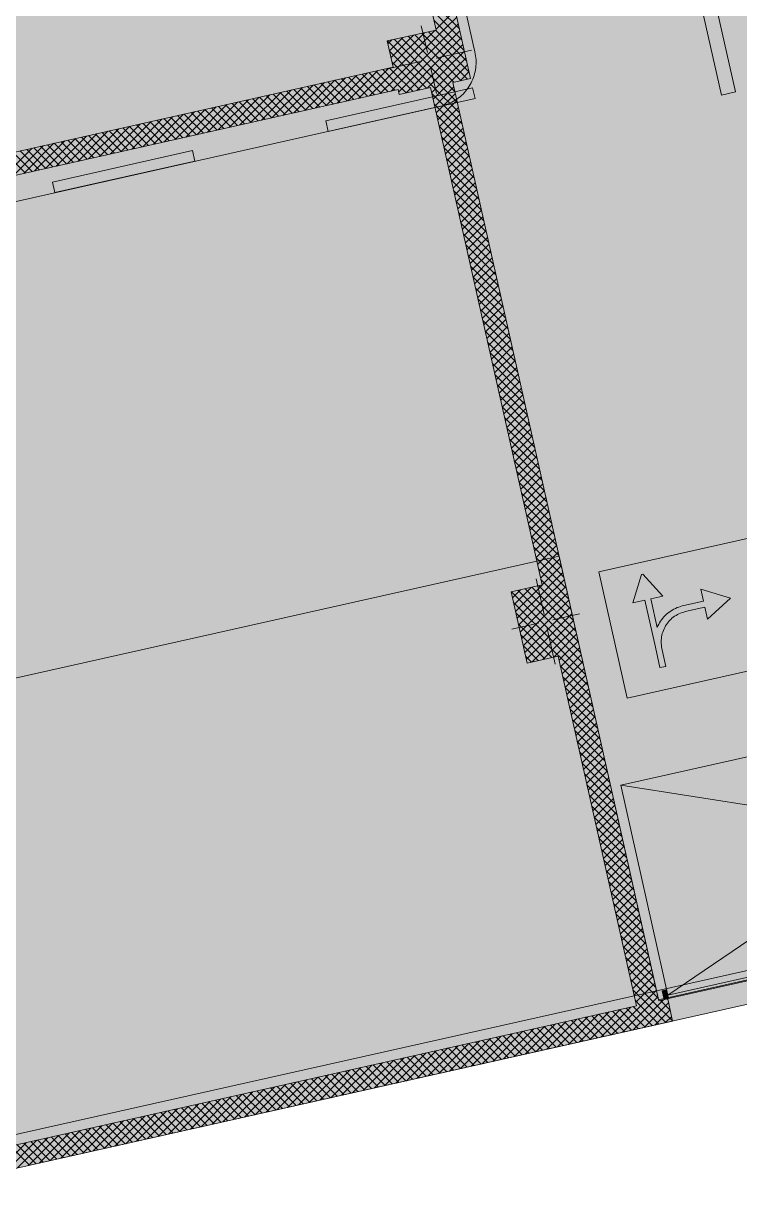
# Model space of a CAD drawing. Header units: centimetres. Extents: x -6559 to 4488, y -7535 to 372.
# Drawn here: x 930 to 1712, y -6736 to -5470 of the extents above; entities that cross this region are included whole.
import ezdxf

# ---------------------------------------------------------------- set-up
doc = ezdxf.new("R2010")
doc.units = ezdxf.units.CM
for name, color, linetype, true_color in [('PDF_ - MESI I RRUGES', 7, 'Continuous', 0x7f7f7f), ('PDF_ - rruga_ndarjet anesore', 7, 'Continuous', 0x7f7f7f), ('PDF_ - SHENJAT_RRUGA', 7, 'Continuous', 0x7f7f7f), ('PDF_A - Fill Zone', 7, 'Continuous', 0x999999), ('PDF_A - Pllaka Themel', 7, 'Continuous', 0x7f7f7f), ('PDF_A4 - Pllaka Suterenit', 7, 'Continuous', 0x7f7f7f)]:
    doc.layers.add(name, color=color, linetype=linetype, true_color=true_color)
doc.layers.add('PDF_A - Muret', color=7, linetype='Continuous')
doc.layers.add('PDF_A - Shtyllat', color=7, linetype='Continuous')

msp = doc.modelspace()

# ---------------------------------------------------------------- hatches: boundary and pattern name
at = {"layer": 'PDF_ - SHENJAT_RRUGA', "true_color": 0xffffff, "transparency": 33554559}
msp.add_hatch(color=7, dxfattribs=at).paths.add_polyline_path([(1604.7, -6071.9), (1606, -6071.6), (1627.9, -6095.4), (1614.8, -6098.4), (1621.8, -6129.9), (1622.6, -6128.1), (1623.5, -6126.3), (1624.4, -6124.6), (1625.4, -6122.9), (1626.6, -6121.3), (1627.8, -6119.7), (1629, -6118.2), (1630.4, -6116.8), (1631.8, -6115.4), (1633.3, -6114.1), (1634.9, -6112.9), (1636.5, -6111.8), (1638.1, -6110.7), (1639.8, -6109.7), (1641.6, -6108.9), (1643.4, -6108.1), (1645.3, -6107.4), (1647.1, -6106.8), (1649, -6106.3), (1651, -6105.9), (1672.4, -6101), (1669.4, -6087.9), (1701.7, -6097.9), (1676.8, -6120.8), (1673.8, -6107.6), (1652.4, -6112.4), (1650.7, -6112.9), (1648.9, -6113.4), (1647.2, -6114), (1645.5, -6114.8), (1643.9, -6115.6), (1642.3, -6116.5), (1640.8, -6117.5), (1639.3, -6118.6), (1637.9, -6119.7), (1636.6, -6120.9), (1635.3, -6122.2), (1634, -6123.6), (1632.9, -6125), (1631.9, -6126.5), (1630.9, -6128), (1630, -6129.6), (1629.2, -6131.3), (1628.5, -6132.9), (1627.8, -6134.7), (1627.3, -6136.4), (1626.9, -6138.2), (1626.6, -6140), (1626.3, -6141.8), (1626.2, -6143.6), (1626.1, -6145.4), (1626.2, -6147.2), (1626.3, -6149.1), (1626.6, -6150.9), (1627, -6152.6), (1631.3, -6172.2), (1624.7, -6173.6), (1619.8, -6151.4), (1608.2, -6099.9), (1595.1, -6102.8)])
at = {"layer": 'PDF_A - Fill Zone', "true_color": 0xfafafa, "transparency": 33554559}
msp.add_hatch(color=7, dxfattribs=at).paths.add_polyline_path([(-1651.8, -6859.2), (-1993.6, -5313.4), (413.9, -4764.1), (398.9, -4698.5), (555.3, -4663.4), (229.2, -3233.4), (2066.5, -2821.1), (2844.7, -6289), (855.9, -6735), (762, -6317)])
at = {"layer": 'PDF_A - Muret', "transparency": 33554559}
for points in [[(1139.4, -4401.8), (1163.7, -4396.4), (1418, -5530.2), (1404.9, -5472), (1380.6, -5477.4), (1239.4, -4847.6), (1244.1, -4846.6), (1226.7, -4768.9), (1222, -4770)], [(1398.6, -5534.6), (1537.9, -6155.5), (1520.5, -6077.9), (1496.2, -6083.3), (1374.4, -5540)]]:
    msp.add_hatch(color=256, dxfattribs=at).paths.add_polyline_path(points)
at = {"layer": 'PDF_A - Pllaka Themel', "true_color": 0xbfbfbf, "transparency": 33554559}
msp.add_hatch(color=9, dxfattribs=at).paths.add_polyline_path([(478.9, -548.1), (1202.6, -548.1), (1202.6, 9), (1814.4, 9), (1814.4, -886.7), (1180.4, -886.7), (1182, -1526), (1116.5, -1540.7), (1125.2, -1579.5), (1092, -1586.9), (1187.6, -2013.5), (1302.8, -2528.7), (1392.9, -2931.5), (1368.6, -2936.9), (1391.3, -3037.8), (1455.8, -3023.3), (1716.6, -4186.2), (2129.1, -6022.8), (2174.8, -6012.5), (2260.4, -6393.3), (1623.3, -6536.3), (1514.6, -6051.8), (779.4, -6216.8), (673.8, -5720.2), (1385.3, -5560.6), (1387.4, -5560.1), (1389.5, -5559.5), (1391.6, -5558.8), (1393.6, -5558), (1395.6, -5557.2), (1397.6, -5556.2), (1399.5, -5555.2), (1401.3, -5554.1), (1403.1, -5552.9), (1404.9, -5551.6), (1406.6, -5550.3), (1408.2, -5548.8), (1409.8, -5547.3), (1411.3, -5545.8), (1412.7, -5544.1), (1414.1, -5542.4), (1415.3, -5540.7), (1416.5, -5538.9), (1417.7, -5537), (1418.7, -5535.1), (1419.6, -5533.1), (1420.5, -5531.2), (1421.3, -5529.1), (1422, -5527.1), (1422.5, -5525), (1423, -5522.9), (1423.4, -5520.7), (1423.7, -5518.6), (1423.9, -5516.4), (1424, -5514.3), (1424.1, -5512.1), (1424, -5509.9), (1423.8, -5507.8), (1423.5, -5505.6), (1423.2, -5503.5), (1422.7, -5501.3), (1167, -4364.6), (1165.9, -4363.6), (1164.7, -4362.7), (1163.5, -4361.8), (1162.3, -4361.1), (1161, -4360.4), (1159.6, -4359.8), (1158.2, -4359.2), (1156.8, -4358.8), (1155.4, -4358.5), (1153.9, -4358.2), (1152.4, -4358.1), (1036.1, -3839.9), (1025.3, -3791.4), (882.4, -3151.9), (935, -3140.1), (912.4, -3039.3), (859.9, -3051.1), (491.3, -1408.6), (491.3, -1065.4), (478.9, -1065.4)])
at = {"layer": 'PDF_A - Shtyllat', "true_color": 0x7f7f7f, "transparency": 33554559}
msp.add_hatch(color=8, dxfattribs=at).paths.add_polyline_path([(1327.2, -5489.4), (1380.6, -5477.4), (1393.7, -5535.7), (1418, -5530.2), (1398.6, -5534.6), (1374.4, -5540), (1374.4, -5540), (1340.3, -5547.7), (1339.1, -5542.3), (1333.7, -5518)])

# ---------------------------------------------------------------- linework, layer by layer
at = {"layer": 'PDF_ - MESI I RRUGES', "lineweight": 0}
for points in [[(1691.8, -5548.4), (1648.4, -5354.9)], [(1663.7, -5351.4), (1707.3, -5544.9)], [(1707.3, -5544.9), (1691.8, -5548.4)]]:
    msp.add_lwpolyline(points, dxfattribs=at)
at = {"layer": 'PDF_ - MESI I RRUGES', "color": 7, "true_color": 0xffffff, "transparency": 33554559}
msp.add_solid([(1648.4, -5354.9), (1663.7, -5351.4), (1691.8, -5548.4), (1707.3, -5544.9)], dxfattribs=at)
at = {"layer": 'PDF_ - rruga_ndarjet anesore', "lineweight": 0}
for points in [[(1260.2, -5576.4), (1420.3, -5540.5)], [(1420.3, -5540.5), (1422.9, -5552.1)], [(1422.9, -5552.1), (1262.8, -5588.1)], [(1262.8, -5588.1), (1260.2, -5576.4)], [(961.7, -5643.4), (1114.6, -5609.1)], [(1117.2, -5620.7), (964.4, -5655)], [(1114.6, -5609.1), (1117.2, -5620.7)], [(964.4, -5655), (961.7, -5643.4)]]:
    msp.add_lwpolyline(points, dxfattribs=at)
at = {"layer": 'PDF_ - rruga_ndarjet anesore', "color": 7, "true_color": 0xffffff, "transparency": 33554559}
for points in [[(1420.3, -5540.5), (1422.9, -5552.1), (1260.2, -5576.4), (1262.8, -5588.1)], [(961.7, -5643.4), (1114.6, -5609.1), (964.4, -5655), (1117.2, -5620.7)]]:
    msp.add_solid(points, dxfattribs=at)
at = {"layer": 'PDF_ - SHENJAT_RRUGA', "lineweight": 0}
for points in [[(1604.7, -6071.9), (1595.1, -6102.8)], [(1606, -6071.6), (1604.7, -6071.9)], [(1627.9, -6095.4), (1606, -6071.6)], [(1701.7, -6097.9), (1669.4, -6087.9)], [(1669.4, -6087.9), (1672.4, -6101)], [(1595.1, -6102.8), (1608.2, -6099.9)], [(1608.2, -6099.9), (1619.8, -6151.4)], [(1614.8, -6098.4), (1627.9, -6095.4)], [(1621.8, -6129.9), (1614.8, -6098.4)], [(1672.4, -6101), (1651, -6105.9)], [(1676.8, -6120.8), (1701.7, -6097.9)], [(1631.8, -6115.4), (1630.4, -6116.8)], [(1633.3, -6114.1), (1631.8, -6115.4)], [(1634.9, -6112.9), (1633.3, -6114.1)], [(1636.5, -6111.8), (1634.9, -6112.9)], [(1638.1, -6110.7), (1636.5, -6111.8)], [(1639.8, -6109.7), (1638.1, -6110.7)], [(1641.6, -6108.9), (1639.8, -6109.7)], [(1643.4, -6108.1), (1641.6, -6108.9)], [(1645.3, -6107.4), (1643.4, -6108.1)], [(1643.9, -6115.6), (1645.5, -6114.8)], [(1647.1, -6106.8), (1645.3, -6107.4)], [(1645.5, -6114.8), (1647.2, -6114)], [(1649, -6106.3), (1647.1, -6106.8)], [(1647.2, -6114), (1648.9, -6113.4)], [(1648.9, -6113.4), (1650.7, -6112.9)], [(1651, -6105.9), (1649, -6106.3)], [(1650.7, -6112.9), (1652.4, -6112.4)], [(1652.4, -6112.4), (1673.8, -6107.6)], [(1673.8, -6107.6), (1676.8, -6120.8)], [(1622.6, -6128.1), (1621.8, -6129.9)], [(1623.5, -6126.3), (1622.6, -6128.1)], [(1624.4, -6124.6), (1623.5, -6126.3)], [(1625.4, -6122.9), (1624.4, -6124.6)], [(1626.6, -6121.3), (1625.4, -6122.9)], [(1627.8, -6119.7), (1626.6, -6121.3)], [(1629, -6118.2), (1627.8, -6119.7)], [(1630.4, -6116.8), (1629, -6118.2)], [(1630, -6129.6), (1630.9, -6128)], [(1630.9, -6128), (1631.9, -6126.5)], [(1631.9, -6126.5), (1632.9, -6125)], [(1632.9, -6125), (1634, -6123.6)], [(1634, -6123.6), (1635.3, -6122.2)], [(1635.3, -6122.2), (1636.6, -6120.9)], [(1636.6, -6120.9), (1637.9, -6119.7)], [(1637.9, -6119.7), (1639.3, -6118.6)], [(1639.3, -6118.6), (1640.8, -6117.5)], [(1640.8, -6117.5), (1642.3, -6116.5)], [(1642.3, -6116.5), (1643.9, -6115.6)], [(1626.3, -6141.8), (1626.6, -6140)], [(1626.6, -6140), (1626.9, -6138.2)], [(1626.9, -6138.2), (1627.3, -6136.4)], [(1627.3, -6136.4), (1627.8, -6134.7)], [(1627.8, -6134.7), (1628.5, -6132.9)], [(1628.5, -6132.9), (1629.2, -6131.3)], [(1629.2, -6131.3), (1630, -6129.6)], [(1619.8, -6151.4), (1624.7, -6173.6)], [(1626.1, -6145.4), (1626.2, -6143.6)], [(1626.2, -6147.2), (1626.1, -6145.4)], [(1626.2, -6143.6), (1626.3, -6141.8)], [(1626.3, -6149.1), (1626.2, -6147.2)], [(1626.6, -6150.9), (1626.3, -6149.1)], [(1627, -6152.6), (1626.6, -6150.9)], [(1631.3, -6172.2), (1627, -6152.6)], [(1624.7, -6173.6), (1631.3, -6172.2)]]:
    msp.add_lwpolyline(points, dxfattribs=at)
at = {"layer": 'PDF_A - Fill Zone', "color": 5, "lineweight": 0}
for points in [[(2019.9, -5965.4), (1558, -6069.1)], [(1558, -6069.1), (1588.9, -6206.8)], [(1588.9, -6206.8), (2050.8, -6103.1)]]:
    msp.add_lwpolyline(points, dxfattribs=at)
at = {"layer": 'PDF_A - Fill Zone', "color": 5, "transparency": 33554559}
msp.add_solid([(1558, -6069.1), (2019.9, -5965.4), (1588.9, -6206.8), (2050.8, -6103.1)], dxfattribs=at)
at = {"layer": 'PDF_A - Muret', "lineweight": 0}
for points in [[(1418, -5530.2), (1163.7, -4396.4)], [(1239.4, -4847.6), (1380.6, -5477.4)], [(1402.2, -5472.6), (1373, -5443.4)], [(1394.7, -5474.3), (1375.6, -5455.2)], [(1380.4, -5476.6), (1401.3, -5455.8)], [(1387.2, -5475.9), (1378.3, -5467)], [(1391.1, -5475.1), (1402.9, -5463.3)], [(1402.9, -5472.4), (1404.6, -5470.7)], [(1405.9, -5476.3), (1405.8, -5476.3)], [(1406.3, -5478.2), (1406.3, -5478.2)], [(1408, -5485.7), (1408, -5485.7)], [(1408.5, -5488.1), (1408.5, -5488.1)], [(1409.6, -5493.2), (1409.6, -5493.2)], [(1411.1, -5499.9), (1411.1, -5499.9)], [(1411.3, -5500.6), (1411.3, -5500.6)], [(1333.7, -5518), (676.2, -5665.6)], [(1296, -5552), (1328.8, -5519.1)], [(1335.1, -5524.4), (1329.6, -5518.9)], [(1413, -5508.1), (1413, -5508.1)], [(1413.8, -5511.6), (1413.8, -5511.6)], [(1414.7, -5515.6), (1414.7, -5515.6)], [(1237, -5565.2), (1269.9, -5532.3)], [(1248.8, -5562.5), (1281.7, -5529.7)], [(1260.6, -5559.9), (1293.5, -5527)], [(1290.7, -5553.2), (1269.9, -5532.3)], [(1272.4, -5557.3), (1305.2, -5524.4)], [(1298.2, -5551.5), (1277.3, -5530.7)], [(1284.2, -5554.6), (1317, -5521.7)], [(1305.6, -5549.8), (1284.8, -5529)], [(1313.1, -5548.1), (1292.3, -5527.3)], [(1320.6, -5546.4), (1299.8, -5525.6)], [(1328, -5544.8), (1307.2, -5524)], [(1307.7, -5549.3), (1334.6, -5522.4)], [(1335.5, -5543.1), (1314.7, -5522.3)], [(1319.5, -5546.7), (1336.3, -5529.9)], [(1337.7, -5536.2), (1322.2, -5520.6)], [(1416.3, -5523), (1416.3, -5523)], [(1416.4, -5523.4), (1416.4, -5523.4)], [(681.6, -5689.8), (1339.1, -5542.3)], [(1178, -5578.4), (1210.9, -5545.6)], [(1189.8, -5575.8), (1222.7, -5542.9)], [(1201.6, -5573.1), (1234.5, -5540.3)], [(1213.4, -5570.5), (1246.3, -5537.6)], [(1238.4, -5564.9), (1217.6, -5544.1)], [(1245.9, -5563.2), (1225.1, -5542.4)], [(1225.2, -5567.8), (1258.1, -5535)], [(1253.4, -5561.5), (1232.5, -5540.7)], [(1260.8, -5559.9), (1240, -5539)], [(1268.3, -5558.2), (1247.5, -5537.4)], [(1275.8, -5556.5), (1254.9, -5535.7)], [(1283.2, -5554.8), (1262.4, -5534)], [(1331.3, -5544), (1338, -5537.4)], [(1374.4, -5540), (1496.2, -6083.3)], [(1375.6, -5545.5), (1383, -5538.1)], [(1377.3, -5553), (1394.8, -5535.4)], [(1406.1, -5568), (1377.4, -5539.3)], [(1378.9, -5560.4), (1399.8, -5539.6)], [(1403.5, -5556.2), (1384.9, -5537.6)], [(1400.8, -5544.4), (1392.4, -5536)], [(1623.5, -6537.4), (1398.6, -5534.6)], [(1130.9, -5589), (1163.8, -5556.1)], [(1142.7, -5586.4), (1175.5, -5553.5)], [(1154.5, -5583.7), (1187.3, -5550.9)], [(1178.7, -5578.3), (1157.8, -5557.5)], [(1186.1, -5576.6), (1165.3, -5555.8)], [(1166.3, -5581.1), (1199.1, -5548.2)], [(1193.6, -5574.9), (1172.8, -5554.1)], [(1201.1, -5573.3), (1180.3, -5552.4)], [(1208.5, -5571.6), (1187.7, -5550.8)], [(1216, -5569.9), (1195.2, -5549.1)], [(1223.5, -5568.2), (1202.7, -5547.4)], [(1230.9, -5566.6), (1210.1, -5545.7)], [(1408.8, -5579.8), (1375.9, -5546.9)], [(1380.6, -5567.9), (1401.4, -5547.1)], [(1382.3, -5575.4), (1403.1, -5554.5)], [(1071.9, -5602.2), (1104.8, -5569.4)], [(1083.7, -5599.6), (1116.6, -5566.7)], [(1095.5, -5596.9), (1128.4, -5564.1)], [(1118.9, -5591.7), (1098.1, -5570.9)], [(1126.4, -5590), (1105.6, -5569.2)], [(1107.3, -5594.3), (1140.2, -5561.4)], [(1133.8, -5588.3), (1113, -5567.5)], [(1119.1, -5591.7), (1152, -5558.8)], [(1141.3, -5586.7), (1120.5, -5565.9)], [(1148.8, -5585), (1128, -5564.2)], [(1156.3, -5583.3), (1135.4, -5562.5)], [(1163.7, -5581.6), (1142.9, -5560.8)], [(1171.2, -5580), (1150.4, -5559.1)], [(1411.4, -5591.6), (1378.6, -5558.7)], [(1414.1, -5603.4), (1381.2, -5570.5)], [(1384, -5582.8), (1404.8, -5562)], [(1385.6, -5590.3), (1406.5, -5569.5)], [(1013, -5615.5), (1045.9, -5582.6)], [(1024.8, -5612.8), (1057.6, -5580)], [(1036.6, -5610.2), (1069.4, -5577.3)], [(1066.6, -5603.4), (1045.8, -5582.6)], [(1048.4, -5607.5), (1081.2, -5574.7)], [(1074.1, -5601.7), (1053.3, -5580.9)], [(1060.2, -5604.9), (1093, -5572)], [(1081.6, -5600.1), (1060.8, -5579.3)], [(1089, -5598.4), (1068.2, -5577.6)], [(1096.5, -5596.7), (1075.7, -5575.9)], [(1104, -5595), (1083.2, -5574.2)], [(1111.5, -5593.4), (1090.6, -5572.6)], [(1416.7, -5615.1), (1383.8, -5582.3)], [(1387.3, -5597.8), (1408.1, -5576.9)], [(954, -5628.7), (986.9, -5595.8)], [(965.8, -5626.1), (998.7, -5593.2)], [(977.6, -5623.4), (1010.5, -5590.5)], [(1006.9, -5616.8), (986.1, -5596)], [(989.4, -5620.8), (1022.3, -5587.9)], [(1014.4, -5615.2), (993.5, -5594.3)], [(1021.8, -5613.5), (1001, -5592.7)], [(1001.2, -5618.1), (1034.1, -5585.2)], [(1029.3, -5611.8), (1008.5, -5591)], [(1036.8, -5610.1), (1015.9, -5589.3)], [(1044.2, -5608.5), (1023.4, -5587.6)], [(1051.7, -5606.8), (1030.9, -5586)], [(1059.2, -5605.1), (1038.4, -5584.3)], [(1419.4, -5626.9), (1386.5, -5594.1)], [(1389, -5605.2), (1409.8, -5584.4)], [(1390.7, -5612.7), (1411.5, -5591.9)], [(906.9, -5639.3), (939.7, -5606.4)], [(918.7, -5636.6), (951.5, -5603.8)], [(930.5, -5634), (963.3, -5601.1)], [(954.6, -5628.6), (933.8, -5607.7)], [(962.1, -5626.9), (941.3, -5606.1)], [(942.2, -5631.3), (975.1, -5598.5)], [(969.5, -5625.2), (948.7, -5604.4)], [(977, -5623.5), (956.2, -5602.7)], [(984.5, -5621.9), (963.7, -5601)], [(991.9, -5620.2), (971.1, -5599.4)], [(999.4, -5618.5), (978.6, -5597.7)], [(1422, -5638.7), (1389.1, -5605.9)], [(1392.3, -5620.2), (1413.2, -5599.4)], [(1394, -5627.7), (1414.8, -5606.8)], [(932.2, -5633.6), (911.4, -5612.8)], [(939.7, -5631.9), (918.8, -5611.1)], [(947.1, -5630.2), (926.3, -5609.4)], [(1424.6, -5650.5), (1391.8, -5617.7)], [(1395.7, -5635.1), (1416.5, -5614.3)], [(1427.3, -5662.3), (1394.4, -5629.4)], [(1397.4, -5642.6), (1418.2, -5621.8)], [(1399, -5650.1), (1419.9, -5629.2)], [(1429.9, -5674.1), (1397.1, -5641.2)], [(1400.7, -5657.5), (1421.5, -5636.7)], [(1402.4, -5665), (1423.2, -5644.2)], [(1432.6, -5685.9), (1399.7, -5653)], [(1404.1, -5672.5), (1424.9, -5651.6)], [(1405.7, -5679.9), (1426.6, -5659.1)], [(1435.2, -5697.7), (1402.4, -5664.8)], [(1407.4, -5687.4), (1428.2, -5666.6)], [(1437.9, -5709.5), (1405, -5676.6)], [(1409.1, -5694.9), (1429.9, -5674.1)], [(1410.8, -5702.3), (1431.6, -5681.5)], [(1440.5, -5721.2), (1407.6, -5688.4)], [(1412.4, -5709.8), (1433.3, -5689)], [(1414.1, -5717.3), (1434.9, -5696.5)], [(1443.1, -5733), (1410.3, -5700.2)], [(1415.8, -5724.8), (1436.6, -5703.9)], [(1445.8, -5744.8), (1412.9, -5712)], [(1417.5, -5732.2), (1438.3, -5711.4)], [(1419.2, -5739.7), (1440, -5718.9)], [(1448.4, -5756.6), (1415.6, -5723.8)], [(1451.1, -5768.4), (1418.2, -5735.5)], [(1420.8, -5747.2), (1441.6, -5726.3)], [(1422.5, -5754.6), (1443.3, -5733.8)], [(1453.7, -5780.2), (1420.9, -5747.3)], [(1424.2, -5762.1), (1445, -5741.3)], [(1456.4, -5792), (1423.5, -5759.1)], [(1425.9, -5769.6), (1446.7, -5748.8)], [(1427.5, -5777), (1448.3, -5756.2)], [(1459, -5803.8), (1426.1, -5770.9)], [(1429.2, -5784.5), (1450, -5763.7)], [(1430.9, -5792), (1451.7, -5771.2)], [(1461.7, -5815.5), (1428.8, -5782.7)], [(1432.6, -5799.4), (1453.4, -5778.6)], [(1434.2, -5806.9), (1455, -5786.1)], [(1464.3, -5827.3), (1431.4, -5794.5)], [(1435.9, -5814.4), (1456.7, -5793.6)], [(1466.9, -5839.1), (1434.1, -5806.3)], [(1437.6, -5821.9), (1458.4, -5801)], [(1439.3, -5829.3), (1460.1, -5808.5)], [(1469.6, -5850.9), (1436.7, -5818.1)], [(1440.9, -5836.8), (1461.7, -5816)], [(1442.6, -5844.3), (1463.4, -5823.4)], [(1472.2, -5862.7), (1439.4, -5829.8)], [(1444.3, -5851.7), (1465.1, -5830.9)], [(1474.9, -5874.5), (1442, -5841.6)], [(1446, -5859.2), (1466.8, -5838.4)], [(1447.6, -5866.7), (1468.4, -5845.9)], [(1477.5, -5886.3), (1444.6, -5853.4)], [(1449.3, -5874.1), (1470.1, -5853.3)], [(1451, -5881.6), (1471.8, -5860.8)], [(1480.2, -5898.1), (1447.3, -5865.2)], [(1452.7, -5889.1), (1473.5, -5868.3)], [(1482.8, -5909.9), (1449.9, -5877)], [(1454.3, -5896.5), (1475.1, -5875.7)], [(1456, -5904), (1476.8, -5883.2)], [(1485.4, -5921.6), (1452.6, -5888.8)], [(1457.7, -5911.5), (1478.5, -5890.7)], [(1459.4, -5919), (1480.2, -5898.1)], [(1488.1, -5933.4), (1455.2, -5900.6)], [(1490.7, -5945.2), (1457.9, -5912.4)], [(1461, -5926.4), (1481.8, -5905.6)], [(1493.4, -5957), (1460.5, -5924.2)], [(1462.7, -5933.9), (1483.5, -5913.1)], [(1464.4, -5941.4), (1485.2, -5920.5)], [(1496, -5968.8), (1463.2, -5935.9)], [(1466.1, -5948.8), (1486.9, -5928)], [(1467.7, -5956.3), (1488.5, -5935.5)], [(1498.7, -5980.6), (1465.8, -5947.7)], [(1469.4, -5963.8), (1490.2, -5942.9)], [(1471.1, -5971.2), (1491.9, -5950.4)], [(1501.3, -5992.4), (1468.4, -5959.5)], [(1472.8, -5978.7), (1493.6, -5957.9)], [(1503.9, -6004.2), (1471.1, -5971.3)], [(1474.4, -5986.2), (1495.2, -5965.4)], [(1476.1, -5993.7), (1496.9, -5972.8)], [(1506.6, -6015.9), (1473.7, -5983.1)], [(1477.8, -6001.1), (1498.6, -5980.3)], [(1479.5, -6008.6), (1500.3, -5987.8)], [(1509.2, -6027.7), (1476.4, -5994.9)], [(1481.1, -6016.1), (1501.9, -5995.2)], [(1511.9, -6039.5), (1479, -6006.7)], [(1482.8, -6023.5), (1503.6, -6002.7)], [(1484.5, -6031), (1505.3, -6010.2)], [(1514.5, -6051.3), (1481.7, -6018.5)], [(1486.2, -6038.5), (1507, -6017.6)], [(1487.8, -6045.9), (1508.6, -6025.1)], [(1517.2, -6063.1), (1484.3, -6030.2)], [(1489.5, -6053.4), (1510.3, -6032.6)], [(1519.8, -6074.9), (1487, -6042)], [(1491.2, -6060.9), (1512, -6040.1)], [(1492.9, -6068.3), (1513.7, -6047.5)], [(1514.9, -6079.1), (1489.6, -6053.8)], [(1494.5, -6075.8), (1515.3, -6055)], [(1496.2, -6083.3), (1517, -6062.5)], [(1507.5, -6080.8), (1492.2, -6065.6)], [(1500, -6082.5), (1494.9, -6077.4)], [(1507.9, -6080.7), (1518.7, -6069.9)], [(1519.7, -6078.1), (1520.4, -6077.4)], [(1522, -6084.9), (1522.1, -6084.9)], [(1522.5, -6086.7), (1522.4, -6086.7)], [(1523.7, -6092.4), (1523.7, -6092.3)], [(1525.1, -6098.5), (1525.1, -6098.5)], [(1525.4, -6099.8), (1525.4, -6099.8)], [(1527.1, -6107.3), (1527.1, -6107.3)], [(1527.7, -6110.3), (1527.7, -6110.2)], [(1528.7, -6114.8), (1528.8, -6114.8)], [(1530.4, -6122), (1530.4, -6122)], [(1530.4, -6122.2), (1530.4, -6122.2)], [(1532.1, -6129.7), (1532.1, -6129.7)], [(1533, -6133.8), (1533, -6133.8)], [(1533.8, -6137.2), (1533.8, -6137.2)], [(1535.5, -6144.6), (1535.5, -6144.6)], [(1535.7, -6145.6), (1535.7, -6145.6)], [(1537.1, -6152.1), (1537.1, -6152.1)], [(1513.6, -6161), (1599.3, -6542.8)], [(1546.2, -6192.8), (1514.3, -6160.8)], [(1514.6, -6165.4), (1520.7, -6159.4)], [(1516.3, -6172.9), (1532.4, -6156.8)], [(1518, -6180.4), (1538.8, -6159.6)], [(1543.6, -6181), (1521.8, -6159.2)], [(1541, -6169.2), (1529.3, -6157.5)], [(1538.3, -6157.4), (1536.7, -6155.8)], [(1548.9, -6204.6), (1516, -6171.7)], [(1519.7, -6187.9), (1540.5, -6167)], [(1521.3, -6195.3), (1542.2, -6174.5)], [(1551.5, -6216.3), (1518.7, -6183.5)], [(1523, -6202.8), (1543.8, -6182)], [(1524.7, -6210.3), (1545.5, -6189.4)], [(1554.2, -6228.1), (1521.3, -6195.3)], [(1526.4, -6217.7), (1547.2, -6196.9)], [(1556.8, -6239.9), (1524, -6207.1)], [(1528, -6225.2), (1548.9, -6204.4)], [(1529.7, -6232.7), (1550.5, -6211.9)], [(1559.5, -6251.7), (1526.6, -6218.9)], [(1531.4, -6240.1), (1552.2, -6219.3)], [(1533.1, -6247.6), (1553.9, -6226.8)], [(1562.1, -6263.5), (1529.3, -6230.6)], [(1534.7, -6255.1), (1555.6, -6234.3)], [(1536.4, -6262.5), (1557.2, -6241.7)], [(1564.7, -6275.3), (1531.9, -6242.4)], [(1567.4, -6287.1), (1534.5, -6254.2)], [(1538.1, -6270), (1558.9, -6249.2)], [(1570, -6298.9), (1537.2, -6266)], [(1539.8, -6277.5), (1560.6, -6256.7)], [(1541.4, -6285), (1562.3, -6264.1)], [(1572.7, -6310.7), (1539.8, -6277.8)], [(1543.1, -6292.4), (1563.9, -6271.6)], [(1544.8, -6299.9), (1565.6, -6279.1)], [(1575.3, -6322.4), (1542.5, -6289.6)], [(1546.5, -6307.4), (1567.3, -6286.5)], [(1578, -6334.2), (1545.1, -6301.4)], [(1548.1, -6314.8), (1569, -6294)], [(1549.8, -6322.3), (1570.6, -6301.5)], [(1580.6, -6346), (1547.8, -6313.2)], [(1551.5, -6329.8), (1572.3, -6309)], [(1553.2, -6337.2), (1574, -6316.4)], [(1583.3, -6357.8), (1550.4, -6325)], [(1554.8, -6344.7), (1575.7, -6323.9)], [(1585.9, -6369.6), (1553, -6336.7)], [(1556.5, -6352.2), (1577.3, -6331.4)], [(1558.2, -6359.7), (1579, -6338.8)], [(1588.5, -6381.4), (1555.7, -6348.5)], [(1559.9, -6367.1), (1580.7, -6346.3)], [(1561.5, -6374.6), (1582.4, -6353.8)], [(1591.2, -6393.2), (1558.3, -6360.3)], [(1563.2, -6382.1), (1584, -6361.2)], [(1593.8, -6405), (1561, -6372.1)], [(1564.9, -6389.5), (1585.7, -6368.7)], [(1566.6, -6397), (1587.4, -6376.2)], [(1596.5, -6416.7), (1563.6, -6383.9)], [(1568.2, -6404.5), (1589.1, -6383.6)], [(1569.9, -6411.9), (1590.7, -6391.1)], [(1599.1, -6428.5), (1566.3, -6395.7)], [(1571.6, -6419.4), (1592.4, -6398.6)], [(1573.3, -6426.9), (1594.1, -6406.1)], [(1601.8, -6440.3), (1568.9, -6407.5)], [(1604.4, -6452.1), (1571.6, -6419.3)], [(1574.9, -6434.4), (1595.8, -6413.5)], [(1607, -6463.9), (1574.2, -6431)], [(1576.6, -6441.8), (1597.4, -6421)], [(1578.3, -6449.3), (1599.1, -6428.5)], [(1609.7, -6475.7), (1576.8, -6442.8)], [(1580, -6456.8), (1600.8, -6435.9)], [(1581.6, -6464.2), (1602.5, -6443.4)], [(1612.3, -6487.5), (1579.5, -6454.6)], [(1583.3, -6471.7), (1604.1, -6450.9)], [(1615, -6499.3), (1582.1, -6466.4)], [(1585, -6479.2), (1605.8, -6458.3)], [(1586.7, -6486.6), (1607.5, -6465.8)], [(1617.6, -6511.1), (1584.8, -6478.2)], [(1588.3, -6494.1), (1609.2, -6473.3)], [(1590, -6501.6), (1610.8, -6480.8)], [(1620.3, -6522.8), (1587.4, -6490)], [(1591.7, -6509), (1612.5, -6488.2)], [(1622.9, -6534.6), (1590.1, -6501.8)], [(1593.4, -6516.5), (1614.2, -6495.7)], [(1595, -6524), (1615.9, -6503.2)], [(1617.8, -6538.7), (1592.7, -6513.6)], [(1596.7, -6531.4), (1617.5, -6510.6)], [(1598.4, -6538.9), (1619.2, -6518.1)], [(1610.3, -6540.3), (1595.3, -6525.4)], [(1604.9, -6541.6), (1620.9, -6525.6)], [(1616.7, -6538.9), (1622.6, -6533)], [(1599.3, -6542.8), (874.7, -6705.3)], [(1560.2, -6577.1), (1593.1, -6544.2)], [(1572, -6574.4), (1604.9, -6541.6)], [(1583.8, -6571.8), (1616.7, -6538.9)], [(1608.7, -6566.2), (1587.9, -6545.4)], [(1616.2, -6564.5), (1595.4, -6543.7)], [(1595.6, -6569.1), (1628.5, -6536.3)], [(1602.9, -6542), (1598, -6537.1)], [(1623.7, -6562.8), (1602.9, -6542)], [(1607.4, -6566.5), (1634.2, -6539.7)], [(1631.2, -6561.2), (1610.3, -6540.3)], [(1638.6, -6559.4), (1617.8, -6538.7)], [(1633.2, -6535.2), (1623.5, -6537.4)], [(1635.9, -6547.7), (1625.3, -6537)], [(1633.3, -6535.9), (1632.7, -6535.3)], [(1638.6, -6559.5), (1633.2, -6535.2)], [(1501.3, -6590.3), (1534.2, -6557.4)], [(1513.1, -6587.6), (1545.9, -6554.8)], [(1524.9, -6585), (1557.7, -6552.1)], [(1556.5, -6577.9), (1535.6, -6557.1)], [(1536.7, -6582.4), (1569.5, -6549.5)], [(1563.9, -6576.2), (1543.1, -6555.4)], [(1548.4, -6579.7), (1581.3, -6546.9)], [(1571.4, -6574.6), (1550.6, -6553.7)], [(1578.9, -6572.9), (1558, -6552.1)], [(1586.3, -6571.2), (1565.5, -6550.4)], [(1593.8, -6569.5), (1573, -6548.7)], [(1601.3, -6567.9), (1580.5, -6547)], [(1619.2, -6563.9), (1635.8, -6547.2)], [(1631, -6561.2), (1637.5, -6554.7)], [(855.9, -6735), (1638.6, -6559.5)], [(1442.4, -6603.5), (1475.2, -6570.6)], [(1454.1, -6600.9), (1487, -6568)], [(1465.9, -6598.2), (1498.8, -6565.4)], [(1496.7, -6591.3), (1475.9, -6570.5)], [(1477.7, -6595.6), (1510.6, -6562.7)], [(1504.2, -6589.6), (1483.4, -6568.8)], [(1489.5, -6592.9), (1522.4, -6560.1)], [(1511.6, -6588), (1490.8, -6567.2)], [(1519.1, -6586.3), (1498.3, -6565.5)], [(1526.6, -6584.6), (1505.8, -6563.8)], [(1534.1, -6582.9), (1513.2, -6562.1)], [(1541.5, -6581.3), (1520.7, -6560.4)], [(1549, -6579.6), (1528.2, -6558.8)], [(1383.4, -6616.7), (1416.3, -6583.9)], [(1395.2, -6614.1), (1428.1, -6581.2)], [(1407, -6611.4), (1439.8, -6578.6)], [(1436.9, -6604.7), (1416.1, -6583.9)], [(1418.8, -6608.8), (1451.6, -6575.9)], [(1444.4, -6603), (1423.6, -6582.2)], [(1430.6, -6606.2), (1463.4, -6573.3)], [(1451.9, -6601.4), (1431.1, -6580.6)], [(1459.4, -6599.7), (1438.5, -6578.9)], [(1466.8, -6598), (1446, -6577.2)], [(1474.3, -6596.3), (1453.5, -6575.5)], [(1481.8, -6594.7), (1461, -6573.9)], [(1489.2, -6593), (1468.4, -6572.2)], [(1336.3, -6627.3), (1369.1, -6594.4)], [(1348, -6624.7), (1380.9, -6591.8)], [(1359.8, -6622), (1392.7, -6589.2)], [(1384.7, -6616.4), (1363.8, -6595.6)], [(1392.1, -6614.8), (1371.3, -6594)], [(1371.6, -6619.4), (1404.5, -6586.5)], [(1399.6, -6613.1), (1378.8, -6592.3)], [(1407.1, -6611.4), (1386.3, -6590.6)], [(1414.5, -6609.7), (1393.7, -6588.9)], [(1422, -6608.1), (1401.2, -6587.3)], [(1429.5, -6606.4), (1408.7, -6585.6)], [(1277.3, -6640.5), (1310.2, -6607.7)], [(1289.1, -6637.9), (1322, -6605)], [(1300.9, -6635.2), (1333.8, -6602.4)], [(1324.9, -6629.8), (1304.1, -6609)], [(1332.4, -6628.2), (1311.6, -6607.4)], [(1312.7, -6632.6), (1345.5, -6599.7)], [(1339.9, -6626.5), (1319, -6605.7)], [(1324.5, -6629.9), (1357.3, -6597.1)], [(1347.3, -6624.8), (1326.5, -6604)], [(1354.8, -6623.1), (1334, -6602.3)], [(1362.3, -6621.5), (1341.4, -6600.7)], [(1369.7, -6619.8), (1348.9, -6599)], [(1377.2, -6618.1), (1356.4, -6597.3)], [(1218.4, -6653.7), (1251.2, -6620.9)], [(1230.2, -6651.1), (1263, -6618.2)], [(1242, -6648.4), (1274.8, -6615.6)], [(1272.6, -6641.6), (1251.8, -6620.8)], [(1253.7, -6645.8), (1286.6, -6612.9)], [(1280.1, -6639.9), (1259.3, -6619.1)], [(1265.5, -6643.2), (1298.4, -6610.3)], [(1287.6, -6638.2), (1266.7, -6617.4)], [(1295, -6636.5), (1274.2, -6615.7)], [(1302.5, -6634.9), (1281.7, -6614.1)], [(1310, -6633.2), (1289.2, -6612.4)], [(1317.4, -6631.5), (1296.6, -6610.7)], [(1159.4, -6667), (1192.3, -6634.1)], [(1171.2, -6664.3), (1204.1, -6631.5)], [(1183, -6661.7), (1215.9, -6628.8)], [(1212.9, -6655), (1192, -6634.2)], [(1194.8, -6659), (1227.7, -6626.2)], [(1220.3, -6653.3), (1199.5, -6632.5)], [(1206.6, -6656.4), (1239.5, -6623.5)], [(1227.8, -6651.6), (1207, -6630.8)], [(1235.3, -6649.9), (1214.5, -6629.1)], [(1242.7, -6648.3), (1221.9, -6627.5)], [(1250.2, -6646.6), (1229.4, -6625.8)], [(1257.7, -6644.9), (1236.9, -6624.1)], [(1265.2, -6643.2), (1244.3, -6622.4)], [(1112.3, -6677.5), (1145.1, -6644.7)], [(1124.1, -6674.9), (1156.9, -6642)], [(1135.9, -6672.2), (1168.7, -6639.4)], [(1160.6, -6666.7), (1139.8, -6645.9)], [(1168.1, -6665), (1147.2, -6644.2)], [(1147.6, -6669.6), (1180.5, -6636.7)], [(1175.5, -6663.3), (1154.7, -6642.5)], [(1183, -6661.7), (1162.2, -6640.9)], [(1190.5, -6660), (1169.6, -6639.2)], [(1197.9, -6658.3), (1177.1, -6637.5)], [(1205.4, -6656.6), (1184.6, -6635.8)], [(1053.3, -6690.7), (1086.2, -6657.9)], [(1065.1, -6688.1), (1098, -6655.2)], [(1076.9, -6685.5), (1109.8, -6652.6)], [(1100.8, -6680.1), (1080, -6659.3)], [(1108.3, -6678.4), (1087.5, -6657.6)], [(1088.7, -6682.8), (1121.6, -6650)], [(1115.8, -6676.7), (1095, -6655.9)], [(1100.5, -6680.2), (1133.3, -6647.3)], [(1123.2, -6675.1), (1102.4, -6654.3)], [(1130.7, -6673.4), (1109.9, -6652.6)], [(1138.2, -6671.7), (1117.4, -6650.9)], [(1145.6, -6670), (1124.8, -6649.2)], [(1153.1, -6668.4), (1132.3, -6647.6)], [(994.4, -6704), (1027.3, -6671.1)], [(1006.2, -6701.3), (1039.1, -6668.5)], [(1018, -6698.7), (1050.8, -6665.8)], [(1048.5, -6691.8), (1027.7, -6671)], [(1029.8, -6696), (1062.6, -6663.2)], [(1056, -6690.1), (1035.2, -6669.3)], [(1041.6, -6693.4), (1074.4, -6660.5)], [(1063.5, -6688.5), (1042.7, -6667.7)], [(1070.9, -6686.8), (1050.1, -6666)], [(1078.4, -6685.1), (1057.6, -6664.3)], [(1085.9, -6683.4), (1065.1, -6662.6)], [(1093.4, -6681.8), (1072.5, -6661)], [(935.5, -6717.2), (968.3, -6684.3)], [(947.2, -6714.5), (980.1, -6681.7)], [(959, -6711.9), (991.9, -6679)], [(988.8, -6705.2), (968, -6684.4)], [(970.8, -6709.2), (1003.7, -6676.4)], [(996.3, -6703.6), (975.4, -6682.7)], [(982.6, -6706.6), (1015.5, -6673.8)], [(1003.7, -6701.9), (982.9, -6681.1)], [(1011.2, -6700.2), (990.4, -6679.4)], [(1018.7, -6698.5), (997.8, -6677.7)], [(1026.1, -6696.9), (1005.3, -6676)], [(1033.6, -6695.2), (1012.8, -6674.4)], [(1041.1, -6693.5), (1020.3, -6672.7)], [(900.1, -6725.1), (933, -6692.3)], [(911.9, -6722.5), (944.7, -6689.6)], [(936.5, -6717), (915.7, -6696.1)], [(944, -6715.3), (923.1, -6694.5)], [(923.7, -6719.8), (956.5, -6687)], [(951.4, -6713.6), (930.6, -6692.8)], [(958.9, -6711.9), (938.1, -6691.1)], [(966.4, -6710.3), (945.6, -6689.4)], [(973.9, -6708.6), (953, -6687.8)], [(981.3, -6706.9), (960.5, -6686.1)]]:
    msp.add_lwpolyline(points, dxfattribs=at)
at = {"layer": 'PDF_A - Muret', "color": 8, "lineweight": 0, "true_color": 0x7f7f7f}
for points in [[(1581.9, -6302), (2162.4, -6171.9)], [(1633.3, -6531.1), (2162.4, -6171.9)], [(1633.3, -6531.1), (1581.9, -6302)], [(2213.7, -6400.9), (1581.9, -6302)], [(2213.7, -6400.9), (1633.3, -6531.1)], [(1634.1, -6535), (2214.6, -6404.8)], [(1632, -6525.3), (1627.1, -6526.4)], [(1627.1, -6526.4), (1629.3, -6536.1)], [(1634.1, -6535), (1632, -6525.3)], [(1633.3, -6531.1), (1634.1, -6535)], [(1629.3, -6536.1), (1634.1, -6535)], [(1638.6, -6559.5), (1633.2, -6535.2)]]:
    msp.add_lwpolyline(points, dxfattribs=at)
at = {"layer": 'PDF_A - Muret', "transparency": 33554559}
for points in [[(681.6, -5689.8), (676.2, -5665.6), (1339.1, -5542.3), (1333.7, -5518)], [(1537.9, -6155.5), (1623.5, -6537.4), (1513.6, -6161), (1599.3, -6542.8)], [(874.7, -6705.3), (1633.2, -6535.2), (880.1, -6729.6), (1638.6, -6559.5)]]:
    msp.add_solid(points, dxfattribs=at)
at = {"layer": 'PDF_A - Muret', "color": 7, "true_color": 0xffffff, "transparency": 33554559}
for points in [[(2214.6, -6404.8), (1634.1, -6535), (2213.7, -6400.9), (1633.3, -6531.1)], [(1632, -6525.3), (1634.1, -6535), (1627.1, -6526.4), (1629.3, -6536.1)]]:
    msp.add_solid(points, dxfattribs=at)
at = {"layer": 'PDF_A - Pllaka Themel', "lineweight": 0}
for points in [[(1422.7, -5501.3), (1167, -4364.6)], [(1423.2, -5503.5), (1422.7, -5501.3)], [(1423.5, -5505.6), (1423.2, -5503.5)], [(1423.8, -5507.8), (1423.5, -5505.6)], [(1423.4, -5520.7), (1423.7, -5518.6)], [(1423.7, -5518.6), (1423.9, -5516.4)], [(1424, -5509.9), (1423.8, -5507.8)], [(1423.9, -5516.4), (1424, -5514.3)], [(1424.1, -5512.1), (1424, -5509.9)], [(1424, -5514.3), (1424.1, -5512.1)], [(1419.6, -5533.1), (1420.5, -5531.2)], [(1420.5, -5531.2), (1421.3, -5529.1)], [(1421.3, -5529.1), (1422, -5527.1)], [(1422, -5527.1), (1422.5, -5525)], [(1422.5, -5525), (1423, -5522.9)], [(1423, -5522.9), (1423.4, -5520.7)], [(1411.3, -5545.8), (1412.7, -5544.1)], [(1412.7, -5544.1), (1414.1, -5542.4)], [(1414.1, -5542.4), (1415.3, -5540.7)], [(1415.3, -5540.7), (1416.5, -5538.9)], [(1416.5, -5538.9), (1417.7, -5537)], [(1417.7, -5537), (1418.7, -5535.1)], [(1418.7, -5535.1), (1419.6, -5533.1)], [(1391.6, -5558.8), (1393.6, -5558)], [(1393.6, -5558), (1395.6, -5557.2)], [(1395.6, -5557.2), (1397.6, -5556.2)], [(1397.6, -5556.2), (1399.5, -5555.2)], [(1399.5, -5555.2), (1401.3, -5554.1)], [(1401.3, -5554.1), (1403.1, -5552.9)], [(1403.1, -5552.9), (1404.9, -5551.6)], [(1404.9, -5551.6), (1406.6, -5550.3)], [(1406.6, -5550.3), (1408.2, -5548.8)], [(1408.2, -5548.8), (1409.8, -5547.3)], [(1409.8, -5547.3), (1411.3, -5545.8)], [(673.8, -5720.2), (1385.3, -5560.6)], [(1385.3, -5560.6), (1387.4, -5560.1)], [(1387.4, -5560.1), (1389.5, -5559.5)], [(1389.5, -5559.5), (1391.6, -5558.8)], [(1514.6, -6051.8), (779.4, -6216.8)], [(1623.3, -6536.3), (1514.6, -6051.8)], [(2260.4, -6393.3), (1623.3, -6536.3)]]:
    msp.add_lwpolyline(points, dxfattribs=at)
at = {"layer": 'PDF_A - Shtyllat', "lineweight": 0}
for points in [[(1380.6, -5477.4), (1327.2, -5489.4)], [(1333, -5515), (1367.6, -5480.4)], [(1334.6, -5522.4), (1379.4, -5477.7)], [(1370.9, -5502.1), (1364.3, -5472.9)], [(1386.2, -5502.4), (1364.8, -5481)], [(1383.6, -5490.6), (1372.3, -5479.3)], [(1380.9, -5478.8), (1379.8, -5477.6)], [(1413.8, -5511.6), (1380.9, -5478.8)], [(1382.1, -5484.1), (1391.1, -5475.1)], [(1383.8, -5491.6), (1402.9, -5472.4)], [(1385.5, -5499), (1406.3, -5478.2)], [(1411.1, -5499.9), (1387.2, -5475.9)], [(1408.5, -5488.1), (1394.7, -5474.3)], [(1405.8, -5476.3), (1402.2, -5472.6)], [(1327.2, -5489.4), (1333.7, -5518)], [(1377.4, -5539.3), (1327.5, -5489.4)], [(1327.9, -5492.6), (1332.2, -5488.3)], [(1329.6, -5500), (1344, -5485.7)], [(1331.3, -5507.5), (1355.8, -5483)], [(1384.9, -5537.6), (1335, -5487.7)], [(1336.3, -5529.9), (1382.1, -5484.1)], [(1338, -5537.4), (1383.8, -5491.6)], [(1392.4, -5536), (1342.4, -5486)], [(1391.5, -5525.9), (1349.9, -5484.3)], [(1388.9, -5514.1), (1357.4, -5482.7)], [(1416.4, -5523.4), (1383.6, -5490.6)], [(1387.1, -5506.5), (1408, -5485.7)], [(1388.8, -5514), (1409.6, -5493.2)], [(1370, -5541), (1329.8, -5500.8)], [(1339.7, -5544.8), (1385.5, -5499)], [(1347.6, -5546), (1387.1, -5506.5)], [(1380.4, -5508.1), (1419.2, -5499.4)], [(1414.8, -5530.9), (1386.2, -5502.4)], [(1390.5, -5521.4), (1411.3, -5500.6)], [(1364.8, -5511.6), (1326, -5520.3)], [(1362.5, -5542.7), (1332.4, -5512.6)], [(1359.4, -5543.4), (1388.8, -5514)], [(1372.6, -5509.8), (1372.6, -5509.8)], [(1374.3, -5517.6), (1380.9, -5546.7)], [(1407.3, -5532.6), (1388.9, -5514.1)], [(1392.2, -5528.9), (1413, -5508.1)], [(1394.8, -5535.4), (1414.7, -5515.6)], [(1355, -5544.3), (1335.1, -5524.4)], [(1371.2, -5540.7), (1390.5, -5521.4)], [(1383, -5538.1), (1392.2, -5528.9)], [(1399.9, -5534.3), (1391.5, -5525.9)], [(1398.6, -5534.6), (1418, -5530.2)], [(1406.6, -5532.8), (1416.3, -5523)], [(1406.6, -5532.8), (1406.6, -5532.8)], [(1407.3, -5532.6), (1407.3, -5532.6)], [(1414.8, -5530.9), (1414.8, -5530.9)], [(1347.6, -5546), (1337.7, -5536.2)], [(1339.1, -5542.3), (1340.3, -5547.7)], [(1340.3, -5547.7), (1374.4, -5540)], [(1377.4, -5539.3), (1377.4, -5539.3)], [(1383, -5538.1), (1383, -5538.1)], [(1384.9, -5537.6), (1384.9, -5537.6)], [(1392.4, -5536), (1392.4, -5536)], [(1394.8, -5535.4), (1394.8, -5535.4)], [(1394.8, -5535.4), (1394.8, -5535.4)], [(1399.9, -5534.3), (1399.9, -5534.3)], [(1498.3, -6115.5), (1489.6, -6076.7)], [(1496.2, -6083.3), (1462.2, -6091)], [(1463.7, -6097.5), (1472.5, -6088.7)], [(1465.4, -6105), (1484.3, -6086)], [(1467, -6112.4), (1496.1, -6083.4)], [(1505.5, -6124.6), (1470.1, -6089.2)], [(1502.8, -6112.8), (1477.6, -6087.5)], [(1500.2, -6101), (1485, -6085.9)], [(1497.5, -6089.2), (1492.5, -6084.2)], [(1530.4, -6122), (1497.5, -6089.2)], [(1497.9, -6090.8), (1507.9, -6080.7)], [(1499.6, -6098.2), (1519.7, -6078.1)], [(1527.7, -6110.2), (1500, -6082.5)], [(1501.2, -6105.7), (1522, -6084.9)], [(1525.1, -6098.5), (1507.5, -6080.8)], [(1522.4, -6086.7), (1514.9, -6079.1)], [(1462.2, -6091), (1479.7, -6168.6)], [(1508.1, -6136.3), (1462.6, -6090.9)], [(1510.7, -6148.1), (1464.7, -6102.1)], [(1468.7, -6119.9), (1497.9, -6090.8)], [(1470.4, -6127.4), (1499.6, -6098.2)], [(1533, -6133.8), (1500.2, -6101)], [(1502.9, -6113.2), (1523.7, -6092.4)], [(1504.6, -6120.6), (1525.4, -6099.8)], [(1513.4, -6159.9), (1467.4, -6113.9)], [(1472.1, -6134.8), (1501.2, -6105.7)], [(1473.8, -6142.3), (1502.9, -6113.2)], [(1535.7, -6145.6), (1502.8, -6112.8)], [(1506.3, -6128.1), (1527.1, -6107.3)], [(1507.8, -6121.5), (1537, -6115)], [(1507.9, -6135.6), (1528.7, -6114.8)], [(1492.3, -6125), (1463.2, -6131.5)], [(1506.8, -6162.5), (1470, -6125.7)], [(1475.4, -6149.8), (1504.6, -6120.6)], [(1477.1, -6157.3), (1506.3, -6128.1)], [(1500.1, -6123.3), (1500.1, -6123.3)], [(1536.7, -6155.8), (1505.5, -6124.6)], [(1509.6, -6143), (1530.4, -6122.2)], [(1499.4, -6164.2), (1472.7, -6137.5)], [(1478.8, -6164.7), (1507.9, -6135.6)], [(1501.8, -6131), (1510.5, -6169.8)], [(1529.3, -6157.5), (1508.1, -6136.3)], [(1511.3, -6150.5), (1532.1, -6129.7)], [(1513, -6158), (1533.8, -6137.2)], [(1491.9, -6165.9), (1475.3, -6149.3)], [(1485.3, -6167.4), (1509.6, -6143)], [(1497.1, -6164.7), (1511.3, -6150.5)], [(1521.8, -6159.2), (1510.7, -6148.1)], [(1520.7, -6159.4), (1535.5, -6144.6)], [(1532.4, -6156.8), (1537.1, -6152.1)], [(1484.4, -6167.6), (1478, -6161.1)], [(1479.7, -6168.6), (1513.6, -6161)], [(1508.9, -6162.1), (1513, -6158)], [(1514.3, -6160.8), (1513.4, -6159.9)]]:
    msp.add_lwpolyline(points, dxfattribs=at)
at = {"layer": 'PDF_A - Shtyllat', "color": 8, "true_color": 0x7f7f7f, "transparency": 33554559}
for points in [[(1404.9, -5472), (1418, -5530.2), (1380.6, -5477.4), (1393.7, -5535.7)], [(1398.6, -5534.6), (1374.4, -5540), (1374.4, -5540)], [(1462.2, -6091), (1496.2, -6083.3), (1479.7, -6168.6), (1513.6, -6161)], [(1496.2, -6083.3), (1520.5, -6077.9), (1513.6, -6161), (1537.9, -6155.5)]]:
    msp.add_solid(points, dxfattribs=at)
at = {"layer": 'PDF_A4 - Pllaka Suterenit', "lineweight": 0}
for points in [[(862.6, -6696.5), (2851.5, -6250.5)], [(855.9, -6735), (2844.7, -6289)]]:
    msp.add_lwpolyline(points, dxfattribs=at)

doc.saveas('drawing.dxf')
